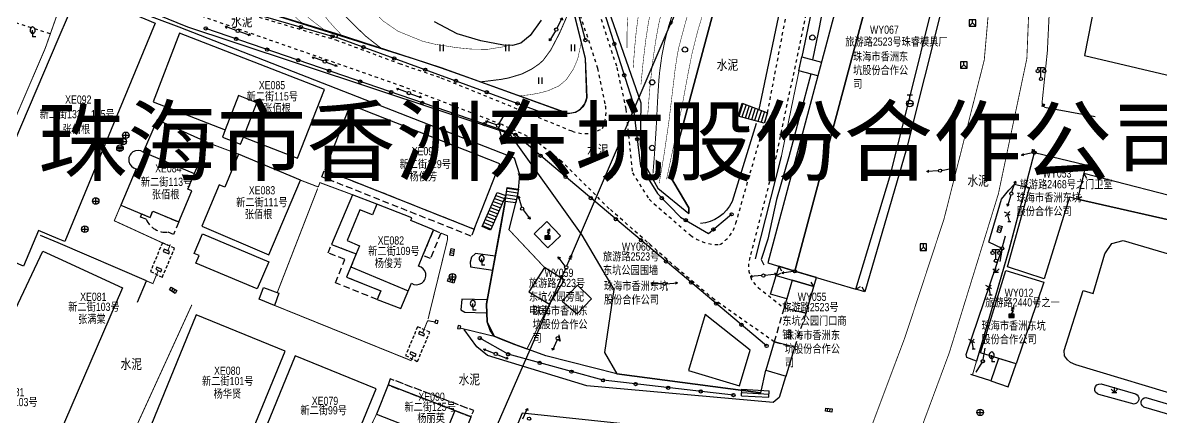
# Model space of a CAD drawing. Extents: x 396500 to 398250, y 1005980 to 1008200.
# Drawn here: x 396994.6 to 397168.1, y 1006477.9 to 1006538.1 of the extents above; entities that cross this region are included whole.
import ezdxf
from ezdxf.enums import TextEntityAlignment as Align

# ---------------------------------------------------------------- set-up
doc = ezdxf.new("R2010")
doc.units = 0
doc.header["$LTSCALE"] = 0.5
for name, pattern in [('X32', [1.5, 1, -0.5]), ('X39', [3, 2.5, -0.5]), ('X5', [3, 2, -1]), ('X6', [2, 1, -1])]:
    doc.linetypes.add(name, pattern=pattern)
doc.layers.get('0').update_dxf_attribs({"linetype": 'CONTINUOUS'})
doc.layers.add('ASSIST', color=7, linetype='CONTINUOUS', plot=False)
for name, color, linetype in [('DGX', 2, 'CONTINUOUS'), ('DLDW', 11, 'CONTINUOUS'), ('DLSS', 4, 'CONTINUOUS'), ('DMTZ', 3, 'CONTINUOUS'), ('GXYZ', 2, 'CONTINUOUS'), ('JMD', 6, 'CONTINUOUS'), ('ZBTZ', 3, 'CONTINUOUS'), ('权属人', 160, 'CONTINUOUS'), ('用地红线', 1, 'CONTINUOUS'), ('编号', 90, 'CONTINUOUS'), ('门牌号', 1, 'CONTINUOUS')]:
    doc.layers.add(name, color=color, linetype=linetype)
doc.layers.add('绘图层', color=6, linetype='CONTINUOUS', lineweight=5)
doc.styles.add('粗等线体', font='simhei.ttf')
doc.styles.add('细等线体', font='长等线体_0.TTF', dxfattribs={"width": 0.8})
doc.linetypes.add('10421', pattern='A,2,[150,AAA.SHX,S=1,R=0,X=0,Y=1],1e-11', length=2)
doc.linetypes.add('10422', pattern='A,2,[150,AAA.SHX,S=1,R=0,X=0,Y=1],2,[177,AAA.SHX,S=1,R=0,X=0,Y=0.8],1e-09', length=4)
doc.linetypes.add('1161', pattern='A,0,[149,AAA.SHX,S=0.15,R=0,X=0,Y=0],-1.6', length=1.6)
doc.linetypes.add('443', pattern='A,5,[169,AAA.SHX,S=0.83,R=0,X=0,Y=0],5', length=10)
doc.linetypes.add('444', pattern='A,4.5,[145,AAA.SHX,S=1,R=0,X=0,Y=1],4.5,-0.5,[146,AAA.SHX,S=1,R=0,X=0,Y=0],-0.5', length=10)

# ---------------------------------------------------------------- blocks, each defined once
blk = doc.blocks.new('gc143')
for p, q in [((0, 1), (0, 2)), ((0, 1), (0, 0)), ((1, 0), (0, 0))]:
    blk.add_line(p, q)
for centre, start, end in [((0.225, 2), 102.68038, 257.31962), ((-0.225, 2), 282.68038, 77.31962)]:
    blk.add_arc(centre, 1.025, start, end)
blk = doc.blocks.new('gc049')
for p, q in [((-1, 1), (-1, -1)), ((1, 1), (-1, 1)), ((-1, -1), (0, 0)), ((0, 0), (0, 1)), ((0, 0), (1, -1)), ((1, -1), (1, 1)), ((-1, -1), (1, -1))]:
    blk.add_line(p, q)
blk = doc.blocks.new('gc041')
for p, q in [((-1, 0.5), (1, 0.5)), ((-1, -0.5), (-1, 0.5)), ((-0.33, 0.5), (-0.33, -0.5)), ((0.33, 0.5), (0.33, -0.5)), ((1, 0.5), (1, -0.5)), ((1, -0.5), (-1, -0.5))]:
    blk.add_line(p, q)
blk = doc.blocks.new('gc133')
for p, q in [((-1, 0), (1, 0)), ((-0.8, 2.6), (0.8, 2.6)), ((0, 1), (0, 2.6))]:
    blk.add_line(p, q)
blk.add_circle((0, 0), 1)
blk = doc.blocks.new('gc043')
for p, q in [((-1, 0), (1, 0)), ((0, -1), (0, 1))]:
    blk.add_line(p, q)
blk.add_circle((0, 0), 1)
blk = doc.blocks.new('gc097')
for p, q in [((-1, 2.9), (-1, 3.5)), ((-1, 3.5), (1, 3.5)), ((0, 0.5), (0, 3.5)), ((1, 3.5), (1, 2.9))]:
    blk.add_line(p, q)
for centre in [(-1, 2.4), (0, 0), (1, 2.4)]:
    blk.add_circle(centre, 0.5)
blk = doc.blocks.new('gc013b')
at = {"linetype": 'Continuous'}
blk.add_line((0.5, 0), (4, 0), dxfattribs=at)
at = {"linetype": 'Continuous', "flags": 128}
blk.add_lwpolyline([(3.39, 0.35), (4, 0), (3.39, -0.35)], dxfattribs=at)
blk = doc.blocks.new('gc170')
at = {"linetype": 'Continuous'}
blk.add_circle((0, 0), 0.5, dxfattribs=at)
blk = doc.blocks.new('gc013a')
at = {"linetype": 'Continuous'}
blk.add_line((0.5, 0), (4, 0), dxfattribs=at)
at = {"linetype": 'Continuous', "flags": 128}
for points in [[(2.77, 0.35), (3.38, 0), (2.77, -0.35)], [(3.39, 0.35), (4, 0), (3.39, -0.35)]]:
    blk.add_lwpolyline(points, dxfattribs=at)
blk = doc.blocks.new('gc232')
for p, q in [((0.5, 1), (0.5, -1)), ((0.5, -1), (0.19, -0.46)), ((0.5, -1), (0.81, -0.46))]:
    blk.add_line(p, q)
blk.add_circle((0, 0), 0.5)
blk = doc.blocks.new('gc013c')
at = {"linetype": 'Continuous'}
blk.add_line((0.5, 0), (4, 0), dxfattribs=at)
at = {"linetype": 'Continuous', "const_width": 0.15, "flags": 128}
blk.add_lwpolyline([(3.775, 0, 1), (3.925, 0, 1)], format="xyb", close=True, dxfattribs=at)
blk = doc.blocks.new('gc122')
blk.add_circle((0, 0), 0.8)
blk = doc.blocks.new('gc053')
for p, q in [((-1, 0), (1, 0)), ((-0.9, 0.43), (0.9, 0.43)), ((-0.88, -0.47), (0.88, -0.47))]:
    blk.add_line(p, q)
blk.add_circle((0, 0), 1)
blk = doc.blocks.new('gc124')
for p, q in [((-1, 1), (0, 0)), ((-0.8, 0), (0.8, 0)), ((0, 0), (0, 1.6)), ((0, 0), (1, 1))]:
    blk.add_line(p, q)
blk = doc.blocks.new('gc069')
for p, q in [((-0.59, 2.38), (-1.43, 2.87)), ((-0.6, 2.27), (-1.24, 1.51)), ((-0.5, 0), (0.5, 0)), ((-0.45, 2.4), (0.16, 3)), ((0, 0), (-0.43, 2.16)), ((0.27, 1.89), (-0.35, 2.24))]:
    blk.add_line(p, q)
blk = doc.blocks.new('gc326')
blk.add_circle((0, 0), 0.8)
blk = doc.blocks.new('gc002')
at = {"const_width": 1}
blk.add_lwpolyline([(-0.5, 0), (0.5, 0)], dxfattribs=at)
blk = doc.blocks.new('gc121')
for p, q in [((-0.5, -1), (-0.5, 1)), ((0.5, -1), (0.5, 1))]:
    blk.add_line(p, q)
blk = doc.blocks.new('*U88')
at = {"linetype": 'Continuous'}
for points in [[(0.8, 1), (-0.8, 1), (0.8, 0)], [(-0.8, 0), (0.8, 0), (-0.8, 1)], [(0.8, 0), (-0.8, 0), (0, 0)]]:
    blk.add_solid(points, dxfattribs=at)
blk = doc.blocks.new('gc129')
at = {"linetype": 'Continuous', "flags": 128}
for points in [[(-0.8, 0), (0, 0), (0.8, 0), (0.8, 1), (-0.8, 1), (-0.8, 0)], [(-0.05, 2), (0.64, 3.2)], [(-0.05, 2.8), (0.64, 3.2)], [(0.58, 2), (-0.05, 2)], [(0, 1), (0.58, 2)], [(0.64, 2.4), (0.64, 3.2)]]:
    blk.add_lwpolyline(points, dxfattribs=at)
at = {"linetype": 'Continuous'}
blk.add_blockref('*U88', (0, 0), dxfattribs=at)

msp = doc.modelspace()

# ---------------------------------------------------------------- linework, layer by layer
at = {"layer": 'ASSIST', "color": 0, "linetype": '1161', "flags": 128}
msp.add_lwpolyline([(397103.81, 1006544.31), (397096.37, 1006551.32), (397094.1, 1006554.61), (397093.95, 1006554.84), (397090.05, 1006558.49), (397080.49, 1006549.63), (397088.76, 1006525.86), (397088.69, 1006519.45), (397089.21, 1006516.72), (397091.37, 1006512.83), (397096.07, 1006508.98), (397096.1, 1006509.84), (397093.15, 1006514.84), (397100.51, 1006542.29), (397103.03, 1006541.66)], close=True, dxfattribs=at)
at = {"layer": 'ASSIST', "linetype": 'Continuous', "flags": 128}
for points in [[(397081.69, 1006544.36), (397087.51, 1006526.12), (397088.74, 1006516.21), (397091.3, 1006512.01), (397094.8, 1006508.44), (397099.09, 1006505.93), (397102.61, 1006508.86)], [(397027.39, 1006540.21), (397042.79, 1006535.71), (397074.6, 1006524.08)], [(397080.33, 1006535.43), (397079.05, 1006540.26)], [(397107.92, 1006488.8), (397069.72, 1006520.97), (397022.48, 1006537.2)], [(397102.88, 1006481.29), (397083.01, 1006483.55), (397068.54, 1006487.52), (397064.23, 1006489.98)], [(397104.11, 1006481.2), (397108.28, 1006480.97)]]:
    msp.add_lwpolyline(points, dxfattribs=at)
for points in [[(397104.23, 1006525.81), (397108.08, 1006524.36), (397107.57, 1006522.78), (397103.58, 1006523.81)], [(397070.14, 1006512.69), (397069.73, 1006510.6), (397068.12, 1006510.84), (397068.42, 1006512.95)], [(397064.59, 1006506.98), (397066.86, 1006512.2), (397068.18, 1006511.74), (397065.87, 1006506.42)]]:
    msp.add_lwpolyline(points, close=True, dxfattribs=at)
at = {"layer": 'DGX', "linetype": 'Continuous', "const_width": 0.075, "flags": 128}
for points, elevation in [([(397086.67, 1006534.2), (397086.66, 1006536.38), (397086.73, 1006538.27), (397087.06, 1006541.39), (397087.3, 1006542.7), (397087.88, 1006545.05), (397088.86, 1006548.52), (397089.18, 1006549.8), (397089.73, 1006552.71), (397089.94, 1006554.38), (397090.26, 1006558.29)], 29.5), ([(397068.33, 1006534.48), (397065.38, 1006534.01), (397062.82, 1006534.06), (397060.74, 1006534.27), (397057.45, 1006534.78), (397055.53, 1006535.25), (397051.77, 1006536.78), (397049.55, 1006538.31), (397047.66, 1006540.24), (397047.16, 1006540.93), (397046.74, 1006541.64), (397046.42, 1006542.35), (397046.2, 1006543.06), (397046.01, 1006544.48), (397046.01, 1006545.18), (397046.25, 1006547.26), (397046.56, 1006549.33), (397046.96, 1006550.91), (397047.31, 1006551.84), (397047.8, 1006552.9), (397049.83, 1006556.65)], 33), ([(397091.9, 1006556.76), (397091.6, 1006553.43), (397091.18, 1006550.6), (397090.91, 1006549.33), (397090.3, 1006546.96), (397089.64, 1006544.69), (397088.97, 1006542.17), (397088.65, 1006540.65), (397088.35, 1006538.86), (397088.07, 1006536.73), (397087.82, 1006534.2), (397087.61, 1006531.18)], 29), ([(397088.79, 1006528.66), (397089.15, 1006532.35), (397089.52, 1006535.4), (397089.9, 1006537.92), (397090.28, 1006539.98), (397090.67, 1006541.69), (397091.05, 1006543.12), (397092.44, 1006547.83), (397092.72, 1006548.99), (397092.95, 1006550.17), (397093.27, 1006552.64), (397093.39, 1006555.36)], 28.5), ([(397041.94, 1006552.94), (397040.39, 1006550.99), (397039.28, 1006549.42), (397038.87, 1006548.74), (397038.54, 1006548.12), (397038.07, 1006547), (397037.79, 1006545.45), (397037.88, 1006544.39), (397038.2, 1006543.22), (397038.45, 1006542.57), (397038.77, 1006541.88), (397039.71, 1006540.29), (397041.15, 1006538.4), (397042.1, 1006537.33), (397043.22, 1006536.15)], 32), ([(397095.08, 1006553.19), (397094.84, 1006550.17), (397094.42, 1006548.07), (397093.79, 1006545.81), (397092.49, 1006541.8), (397092, 1006540.03), (397091.5, 1006537.88), (397091.02, 1006535.24), (397090.56, 1006532.01), (397090.14, 1006528.09), (397089.77, 1006523.37)], 28), ([(397034.55, 1006552.01), (397033.76, 1006549.91), (397033.38, 1006548.59), (397033.25, 1006548.01), (397033.1, 1006546.93), (397033.05, 1006545.93), (397033.06, 1006545.45), (397033.15, 1006544.5), (397033.24, 1006544.02), (397033.48, 1006543.03), (397033.86, 1006541.97), (397034.15, 1006541.4), (397034.51, 1006540.8), (397034.99, 1006540.16), (397035.59, 1006539.48), (397036.34, 1006538.74), (397037.26, 1006537.95)], 31), ([(397040.59, 1006536.94), (397038.45, 1006538.58), (397037.64, 1006539.27), (397036, 1006540.94), (397035.17, 1006542.12), (397034.73, 1006543), (397034.42, 1006544.8), (397034.55, 1006546.58), (397034.87, 1006547.69), (397035.43, 1006548.97), (397036.55, 1006551.06), (397037.39, 1006552.49)], 31.5), ([(397091.57, 1006513.6), (397092.28, 1006517.78), (397093.03, 1006522.86), (397094.03, 1006531.24), (397094.34, 1006533.22), (397094.58, 1006534.41), (397095.48, 1006537.78), (397097.34, 1006544.39), (397098.62, 1006549.19)], 27), ([(397100.75, 1006547.19), (397098.23, 1006539.46), (397097.44, 1006536.82), (397096.58, 1006533.43), (397095.96, 1006530.29), (397095.02, 1006525.19), (397092.69, 1006514.21)], 26.5), ([(397070.24, 1006526.92), (397071.95, 1006527.1), (397073.28, 1006527.35), (397074.65, 1006527.71), (397076.29, 1006528.44), (397077.41, 1006529.38), (397078.49, 1006531), (397079.15, 1006532.53), (397079.7, 1006535.07)], 32)]:
    msp.add_lwpolyline(points, dxfattribs=dict(at, elevation=elevation))
at = {"layer": 'DGX', "color": 3, "linetype": 'Continuous', "lineweight": -2, "const_width": 0.15, "flags": 128}
for points, elevation in [([(397045.53, 1006554.19), (397043.77, 1006551.3), (397042.53, 1006548.98), (397041.54, 1006546.08), (397041.38, 1006544.62), (397041.53, 1006543.11), (397041.76, 1006542.28), (397042.36, 1006540.89), (397042.87, 1006540.08), (397044.03, 1006538.78), (397045.2, 1006537.6), (397046.91, 1006535.98), (397049.21, 1006534.17)], 32.5), ([(397090.62, 1006515.1), (397090.82, 1006517.61), (397091.1, 1006521.84), (397091.35, 1006526.72), (397091.52, 1006529.36), (397091.64, 1006530.59), (397091.96, 1006532.95), (397092.41, 1006535.25), (397093.01, 1006537.55), (397093.78, 1006539.95), (397094.67, 1006542.55), (397095.62, 1006545.49), (397096.08, 1006547.12), (397096.99, 1006550.73)], 27.5), ([(397064.33, 1006529.05), (397067.45, 1006529.43), (397068.64, 1006529.66), (397070.59, 1006530.24), (397072.12, 1006530.99), (397073.36, 1006531.85), (397073.92, 1006532.38), (397075.05, 1006533.92), (397076.39, 1006536.49), (397077.19, 1006538.31), (397078.27, 1006540.87)], 32.5)]:
    msp.add_lwpolyline(points, dxfattribs=dict(at, elevation=elevation))
at = {"layer": 'DLDW', "color": 11, "linetype": 'Continuous'}
for p, q in [((397104.11, 1006481.2), (397104.16, 1006482.2)), ((397104.14, 1006481.7), (397108.31, 1006481.46)), ((397104.16, 1006482.2), (397108.34, 1006481.96)), ((397108.28, 1006480.97), (397108.34, 1006481.96))]:
    msp.add_line(p, q, dxfattribs=at)
at = {"layer": 'DLSS', "linetype": 'Continuous', "lineweight": 0, "const_width": 0.125, "flags": 128}
for points in [[(397143.28, 1006600), (397143.28, 1006599.96), (397143.89, 1006582.86), (397144, 1006574.78), (397143.83, 1006565.79), (397142.87, 1006552.7), (397141.1, 1006532.4), (397134.96, 1006508.12), (397129.03, 1006490.14), (397123.5, 1006475.4), (397115.76, 1006455.76), (397107.79, 1006435.61), (397093.72, 1006400)], [(397130.7, 1006474.08), (397135.77, 1006487.75), (397143.25, 1006511.98), (397147.59, 1006532.62), (397150.28, 1006599.96), (397150.28, 1006600)]]:
    msp.add_lwpolyline(points, dxfattribs=at)
at = {"layer": 'DLSS', "linetype": 'X6'}
for points in [[(397117.54, 1006600), (397117.54, 1006599.96), (397117.76, 1006596.74), (397117.93, 1006589.55), (397117.81, 1006580.61), (397117.08, 1006572.21), (397114.53, 1006542.27), (397109.37, 1006517.71), (397105.4, 1006502.31, 0.305113), (397106.63, 1006497.7), (397110.6, 1006494.59)], [(397042.62, 1006536.33), (397042.3, 1006535.46), (397051.96, 1006531.86), (397058.32, 1006529.68), (397078.3, 1006521.55, 0.246641), (397082.91, 1006521.97, 0.159809), (397083.35, 1006525.72), (397082.23, 1006531.09), (397075.88, 1006550.49), (397074.97, 1006550.32)], [(397079.33, 1006549.09), (397085.12, 1006531.25), (397086.49, 1006524.88), (397087.5, 1006515.19), (397090.02, 1006511.15), (397096.35, 1006505.66, 0.165327), (397100.8, 1006504.24, 0.187556), (397103.25, 1006507.49), (397108.08, 1006524.36), (397111.35, 1006541.51), (397110.55, 1006541.8)]]:
    msp.add_lwpolyline(points, format="xyb", dxfattribs=at)
at = {"layer": 'DLSS', "linetype": 'X6', "flags": 128}
msp.add_lwpolyline([(397000, 1006552.46), (397002.91, 1006548.96), (397027.35, 1006539.9), (397042.3, 1006535.46)], dxfattribs=at)
at = {"layer": 'DLSS', "linetype": 'X6'}
msp.add_lwpolyline([(397109.08, 1006489.41), (397099.95, 1006495.85), (397094.26, 1006500.65), (397083.97, 1006509.71), (397076.7, 1006516.91), (397072.41, 1006520.33), (397067.57, 1006522.55), (397052.51, 1006528.35), (397022.26, 1006538.91), (397000, 1006548.22)], dxfattribs=at)
at = {"layer": 'DLSS', "linetype": 'X6', "flags": 128}
msp.add_lwpolyline([(396985.41, 1006504.77), (396978.99, 1006507.49), (396978.84, 1006507.56), (396980.31, 1006511.06), (396980.56, 1006511.27, 0.127745), (396983.42, 1006511.57, 0.495911), (396983.83, 1006513.97), (396985.49, 1006516.69, 0.148788), (396986.95, 1006522.75, -0.098463), (396990.26, 1006529.26, 0.163679), (396992.19, 1006535.75), (396992.9, 1006538.3), (396998.81, 1006536.39)], format="xyb", dxfattribs=at)
at = {"layer": 'DMTZ', "linetype": '10422'}
msp.add_lwpolyline([(397075.88, 1006550.49), (397080.31, 1006532.64), (397080.46, 1006529.17), (397080.54, 1006526.6, -0.37227), (397077.7, 1006524.24), (397058.36, 1006531.19), (397042.25, 1006536.45), (397028.45, 1006540.64), (397020.55, 1006543.29), (397003.65, 1006549.36), (397000, 1006553.58)], format="xyb", dxfattribs=at)
at = {"layer": 'DMTZ', "linetype": '10421'}
for points in [[(397118.14, 1006553.13), (397118.01, 1006552.5), (397117.27, 1006546.75), (397116.83, 1006541.83), (397115.78, 1006536.58), (397114.94, 1006532.41)], [(397114.68, 1006530.25), (397111.31, 1006517.62), (397109.46, 1006511.1), (397108.1, 1006505.08), (397107.13, 1006501.99), (397107.51, 1006501.15)]]:
    msp.add_lwpolyline(points, dxfattribs=at)
at = {"layer": 'DMTZ', "linetype": '10422'}
for points in [[(397080.49, 1006549.63), (397088.76, 1006525.86), (397088.69, 1006519.45), (397089.21, 1006516.72), (397091.37, 1006512.83), (397096.07, 1006508.98)], [(397068.69, 1006506.5), (397070.09, 1006512.03), (397070.31, 1006514.89), (397069.53, 1006517.42), (397018.42, 1006537.38), (397001.4, 1006543.78), (397000, 1006544.35)], [(397103.03, 1006541.66), (397100.51, 1006542.29), (397093.15, 1006514.84), (397096.1, 1006509.84), (397096.07, 1006508.98)], [(397110.5, 1006541.62), (397109.88, 1006539.85), (397106.75, 1006524.86)], [(397073.6, 1006538.47), (397071.92, 1006536.12), (397070.48, 1006534.98), (397069.23, 1006534.61), (397067.85, 1006534.64), (397064.41, 1006535.32), (397060.79, 1006536.4), (397057.34, 1006538.22)], [(397157.98, 1006523.72), (397150.3, 1006525.16)], [(397193.56, 1006500.65), (397192.57, 1006500.96), (397186.49, 1006502.53), (397173.23, 1006507.09), (397155.29, 1006511.17)], [(397107.07, 1006481.62), (397085.12, 1006484.52), (397074.3, 1006487.26), (397069.55, 1006489.02), (397066.42, 1006490.26), (397065.82, 1006491.14), (397065.35, 1006492.47), (397065.26, 1006495.16), (397068.12, 1006510.84)], [(397000, 1006504.49), (396997.31, 1006505.64)], [(397012.08, 1006495.46), (397013.43, 1006498.71), (397000, 1006504.49)], [(397142.12, 1006483.45), (397139.07, 1006484.43)]]:
    msp.add_lwpolyline(points, dxfattribs=at)
at = {"layer": 'DMTZ', "linetype": '10422', "flags": 128}
msp.add_lwpolyline([(397106.36, 1006522.72), (397102.67, 1006510.79, -0.270132), (397097.84, 1006507.45)], format="xyb", dxfattribs=at)
at = {"layer": 'GXYZ', "linetype": 'Continuous'}
for p, q in [((397078.19, 1006502.62), (397093.25, 1006537.73)), ((397037.21, 1006408.96), (397076.6, 1006498.95))]:
    msp.add_line(p, q, dxfattribs=at)
for points in [[(397074.61, 1006503.73), (397076.53, 1006505.58), (397074.45, 1006507.74), (397072.53, 1006505.89)], [(397150.15, 1006498.5), (397145.97, 1006486.04), (397140.51, 1006487.73), (397144.4, 1006500.28)]]:
    msp.add_lwpolyline(points, close=True, dxfattribs=at)
at = {"layer": 'JMD', "linetype": 'Continuous'}
for p, q in [((397104.33, 1006525.77), (397103.69, 1006523.78)), ((397104.8, 1006525.59), (397104.17, 1006523.66)), ((397105.27, 1006525.42), (397104.66, 1006523.53)), ((397105.74, 1006525.24), (397105.14, 1006523.41)), ((397106.2, 1006525.07), (397105.63, 1006523.28)), ((397106.67, 1006524.89), (397106.11, 1006523.16)), ((397107.14, 1006524.71), (397106.6, 1006523.03)), ((397107.61, 1006524.54), (397107.09, 1006522.91)), ((397108.08, 1006524.36), (397107.57, 1006522.78)), ((397156.25, 1006515.08), (397156.66, 1006514.39)), ((397066.46, 1006511.29), (397067.78, 1006510.81)), ((397066.66, 1006511.75), (397067.98, 1006511.28)), ((397066.86, 1006512.2), (397068.18, 1006511.74)), ((397069.83, 1006511.09), (397068.19, 1006511.33)), ((397069.92, 1006511.58), (397068.26, 1006511.82)), ((397070.02, 1006512.07), (397068.33, 1006512.32)), ((397070.12, 1006512.56), (397068.4, 1006512.81)), ((397155.29, 1006511.17), (397155.97, 1006511.59)), ((397065.66, 1006509.45), (397066.97, 1006508.94)), ((397065.86, 1006509.91), (397067.17, 1006509.41)), ((397066.06, 1006510.37), (397067.37, 1006509.87)), ((397066.26, 1006510.83), (397067.57, 1006510.34)), ((397069.73, 1006510.6), (397068.12, 1006510.84)), ((397065.06, 1006508.08), (397066.36, 1006507.54)), ((397065.26, 1006508.54), (397066.56, 1006508.01)), ((397065.46, 1006508.99), (397066.76, 1006508.47)), ((397064.67, 1006507.16), (397065.95, 1006506.61)), ((397064.87, 1006507.62), (397066.16, 1006507.07)), ((397109.82, 1006500.93), (397110.2, 1006500.22)), ((397109.39, 1006499.52), (397110.09, 1006499.9)), ((397115.12, 1006497.84), (397114.73, 1006498.54)), ((397121.53, 1006497.45), (397122.23, 1006497.83)), ((397122.9, 1006497.04), (397122.51, 1006497.74))]:
    msp.add_line(p, q, dxfattribs=at)
at = {"layer": 'JMD', "color": 6, "linetype": '443', "const_width": 0.15, "flags": 128}
for points in [[(397153.93, 1006600), (397153.93, 1006599.98), (397153.45, 1006589.99), (397152.97, 1006580), (397152.52, 1006570.62), (397152.27, 1006565.62), (397152.03, 1006560.63), (397151.54, 1006550.64), (397150.71, 1006533.67), (397149.89, 1006525.72)], [(397000, 1006539.79), (396998.17, 1006534.59), (396997.98, 1006534.07), (396985.41, 1006504.77), (396986.61, 1006504.28), (396986.68, 1006504.43)], [(397112.87, 1006530.73), (397110.18, 1006517.68)], [(397027.49, 1006518.03), (397022.74, 1006519.8)], [(397039.62, 1006513.03), (397036.91, 1006514.07)], [(397044.83, 1006511.85), (397039.88, 1006513.69), (397039.62, 1006513.03)], [(397147.38, 1006513.07), (397144.82, 1006503.4), (397139.3, 1006484.36)], [(397039.53, 1006512.8), (397033.38, 1006496.95)], [(397009.55, 1006510.27), (397008.54, 1006507.88), (397016.75, 1006504.11)], [(397056.35, 1006492.89), (397059.33, 1006505.05), (397059.31, 1006505.59), (397058.29, 1006506.01)], [(397074.1, 1006500.75), (397068.69, 1006506.5)], [(397016.7, 1006503.3), (397017.08, 1006504.27)], [(397013.43, 1006498.71), (397014.43, 1006498.3), (397015.25, 1006500.3)], [(397020.36, 1006495.06), (397009.28, 1006470.79)], [(397032.94, 1006494.98), (397053.75, 1006486.56), (397054.12, 1006487.32)], [(397071.42, 1006488.33), (397074.85, 1006495.17)], [(397055.52, 1006490.78), (397056.29, 1006492.65)], [(397056.29, 1006492.65), (397057.43, 1006492.44)], [(397061.27, 1006491.51), (397066.42, 1006490.26)], [(397048.49, 1006478.37), (397040.56, 1006462.08)]]:
    msp.add_lwpolyline(points, dxfattribs=at)
at = {"layer": 'JMD', "linetype": 'Continuous', "flags": 128}
for points in [[(397154.18, 1006600), (397152.77, 1006570.85), (397159.38, 1006569.09), (397163.28, 1006568.33), (397156.39, 1006533.09), (397172.32, 1006529.33), (397185.98, 1006600)], [(397000, 1006535.57), (397003.16, 1006542.96), (397014.78, 1006538), (397001.01, 1006504.71), (397000, 1006505.13)], [(397000, 1006505.13), (396996.97, 1006506.38), (396994.73, 1006500.98), (396986.68, 1006504.43), (397000, 1006535.57)], [(397028.24, 1006520.64), (397030.27, 1006525.87), (397027.48, 1006526.96), (397025.45, 1006521.72)], [(397104.23, 1006525.81), (397108.08, 1006524.36)], [(397107.57, 1006522.78), (397103.58, 1006523.81)], [(397020.74, 1006515.05), (397012.95, 1006518.33)], [(397068.12, 1006510.84), (397068.42, 1006512.95)], [(397064.59, 1006506.98), (397066.86, 1006512.2)], [(397068.18, 1006511.74), (397065.87, 1006506.42)], [(397070.14, 1006512.69), (397069.73, 1006510.6)], [(397048.55, 1006510.4), (397047.87, 1006508.76), (397045.98, 1006509.55), (397044.04, 1006504.85), (397045.91, 1006504.06), (397045.39, 1006502.82)], [(397000, 1006474.94), (396998.33, 1006471.07), (396985.11, 1006476.7), (396997.68, 1006503.25), (397000, 1006502.18)], [(397000, 1006502.18), (397009.8, 1006497.64), (397000, 1006474.94)], [(397044.58, 1006500.83), (397053.34, 1006497.2)], [(397060.42, 1006478.95), (397058.61, 1006474.4)]]:
    msp.add_lwpolyline(points, dxfattribs=at)
at = {"layer": 'JMD', "linetype": '444', "flags": 128}
for points in [[(397118.69, 1006583.74), (397118.41, 1006579.76), (397118.05, 1006574.78), (397117.51, 1006567.05), (397116.55, 1006553.55), (397115.89, 1006546.34), (397115.18, 1006541.93), (397113.31, 1006532.86)], [(397000, 1006545.51), (397010.45, 1006541.23), (397015.08, 1006539.33), (397019.72, 1006537.47), (397026.59, 1006535.18), (397068.69, 1006521.17), (397079.77, 1006505.69), (397084.67, 1006497.42), (397083.21, 1006487.81), (397085.12, 1006484.52), (397107.07, 1006481.62), (397107.82, 1006485.09)], [(397106.25, 1006502.05), (397110.18, 1006517.68)], [(397068.12, 1006510.84), (397067.22, 1006505.92), (397066.32, 1006501), (397065.26, 1006495.16), (397065.35, 1006492.47), (397066.42, 1006490.26), (397067.51, 1006489.83), (397069.55, 1006489.02), (397071.42, 1006488.33)]]:
    msp.add_lwpolyline(points, dxfattribs=at)
at = {"layer": 'JMD', "linetype": 'Continuous', "flags": 128}
for points in [[(397121.89, 1006555.63), (397118.03, 1006541.17), (397118.68, 1006541), (397108.14, 1006501.44), (397112.24, 1006500.19), (397126.69, 1006554.39)], [(397126.69, 1006554.39), (397112.24, 1006500.19), (397121.53, 1006497.45), (397126.84, 1006515.1), (397136.08, 1006552.05)], [(397018.5, 1006536.47), (397014.47, 1006525.99), (397025.45, 1006521.72), (397025.03, 1006520.61), (397027.77, 1006519.55), (397028.24, 1006520.64), (397036.48, 1006517.43), (397040.55, 1006527.9)], [(397113.31, 1006532.86), (397116.3, 1006532.06), (397115.74, 1006529.96), (397112.87, 1006530.73)], [(397044.5, 1006525.54), (397040.6, 1006515.65), (397063.36, 1006506.61), (397067.27, 1006516.58)], [(397027.49, 1006518.03), (397025.38, 1006513), (397024.51, 1006513.36), (397021.88, 1006507.03), (397032.1, 1006502.67), (397036.91, 1006514.07)], [(397173.99, 1006510.52), (397156.25, 1006515.08), (397155.29, 1006511.17), (397173.22, 1006507.09)], [(397016.15, 1006503.53), (397016.01, 1006503.19), (397016.83, 1006502.86), (397016.95, 1006503.2)], [(397015.01, 1006500.82), (397014.85, 1006500.49), (397015.64, 1006500.11), (397015.79, 1006500.45)], [(397074.1, 1006500.75), (397071.73, 1006497.03), (397074.85, 1006495.17), (397077.16, 1006498.8)], [(397115.52, 1006499.22), (397112.24, 1006500.19), (397109.82, 1006500.93), (397109.39, 1006499.52), (397115.12, 1006497.84)], [(397109.39, 1006499.52), (397111.84, 1006498.8), (397111, 1006495.96), (397108.55, 1006496.68)], [(397032.94, 1006494.98), (397030.62, 1006495.92), (397031.27, 1006497.71), (397033.62, 1006496.86)], [(397079.1, 1006498.05), (397076.8, 1006495.64), (397079.06, 1006493.67), (397081.27, 1006495.98)], [(397111.84, 1006498.8), (397110.6, 1006494.59), (397113.95, 1006493.79), (397115.12, 1006497.84)], [(397021.04, 1006493.51), (397013.19, 1006474.35), (397026.7, 1006468.81), (397034.59, 1006487.99)], [(397057.89, 1006492.64), (397057.5, 1006492.74), (397057.39, 1006492.3), (397057.78, 1006492.21)], [(397098.58, 1006493.56), (397096.05, 1006485.04), (397103.81, 1006482.73), (397105.43, 1006488.17)], [(397055.04, 1006490.98), (397054.9, 1006490.64), (397055.71, 1006490.31), (397055.83, 1006490.65)], [(397061.34, 1006491.81), (397060.96, 1006491.91), (397060.85, 1006491.47), (397061.24, 1006491.38)], [(397109.08, 1006489.41), (397107.82, 1006485.09), (397110.92, 1006484.18), (397112.22, 1006488.58)], [(397036.11, 1006487.3), (397028.03, 1006467.5), (397040.34, 1006462.48), (397048.42, 1006482.27)], [(397053.75, 1006487.91), (397053.59, 1006487.58), (397054.38, 1006487.2), (397054.52, 1006487.53)], [(397145.97, 1006486.04), (397143.26, 1006486.88), (397142.12, 1006483.45), (397144.74, 1006482.56)], [(397050.25, 1006482.86), (397048.49, 1006478.37), (397061.07, 1006473.44), (397062.91, 1006477.99)]]:
    msp.add_lwpolyline(points, close=True, dxfattribs=at)
at = {"layer": 'JMD', "linetype": 'Continuous'}
for points in [[(397136.08, 1006552.05), (397137.46, 1006551.7), (397129.25, 1006518.85), (397122.9, 1006497.04), (397121.53, 1006497.45), (397126.84, 1006515.1)], [(397148.75, 1006518.27), (397156.59, 1006516.4), (397155.29, 1006511.17), (397154.1, 1006511.46), (397150.25, 1006499.03), (397144.66, 1006500.87), (397147.98, 1006512.92), (397147.38, 1006513.07)], [(397153.26, 1006488.09), (397156.18, 1006497.22), (397157.7, 1006496.79), (397159.49, 1006502.83), (397160.54, 1006504.43), (397162.25, 1006504.89), (397211.62, 1006490.27), (397212.52, 1006489.39), (397212.86, 1006488.53), (397210.67, 1006480.8), (397212.49, 1006480.27), (397209.93, 1006471.8), (397208.93, 1006470.39), (397208.28, 1006470.06), (397207.64, 1006470.05), (397155.06, 1006485.89), (397154.22, 1006486.25), (397153.79, 1006486.65), (397153.33, 1006487.3)]]:
    msp.add_lwpolyline(points, close=True, dxfattribs=at)
at = {"layer": 'JMD', "linetype": 'Continuous', "flags": 128}
for points in [[(397022.74, 1006519.8), (397015.07, 1006523.28), (397012.95, 1006518.33, 1.250834), (397011.89, 1006515.81), (397009.55, 1006510.27), (397013.99, 1006508.39), (397014.4, 1006509.36), (397018.37, 1006507.69), (397020.37, 1006512.44), (397019.75, 1006512.71)], [(397048.55, 1006510.4), (397044.83, 1006511.85), (397041.66, 1006504.27), (397045.39, 1006502.82), (397043.94, 1006499.28), (397049.15, 1006497.2), (397048.61, 1006495.88), (397052.22, 1006494.49), (397053.82, 1006498.36, 1.207692), (397054.89, 1006500.95), (397055.57, 1006502.58), (397057.19, 1006506.48), (397053.74, 1006507.92), (397053.9, 1006508.31)]]:
    msp.add_lwpolyline(points, format="xyb", close=True, dxfattribs=at)
at = {"layer": 'JMD', "linetype": 'X5'}
for points in [[(397063.36, 1006506.61), (397062.94, 1006505.53), (397040.17, 1006514.57), (397040.6, 1006515.65)], [(397057.19, 1006506.48), (397058.29, 1006506.01), (397056.71, 1006502.1), (397055.57, 1006502.58)], [(397048.61, 1006495.88), (397042.26, 1006498.39), (397043.66, 1006501.99), (397041.12, 1006502.98), (397041.66, 1006504.27), (397045.39, 1006502.82), (397043.94, 1006499.28), (397049.15, 1006497.2)], [(397110.6, 1006494.59), (397109.08, 1006489.41), (397112.22, 1006488.58), (397113.95, 1006493.79)]]:
    msp.add_lwpolyline(points, close=True, dxfattribs=at)
msp.add_lwpolyline([(397018.37, 1006507.69), (397017.56, 1006505.78), (397016.73, 1006506.13, -0.317305), (397013.39, 1006508.1), (397012.56, 1006508.45), (397012.75, 1006508.91), (397013.99, 1006508.39), (397014.4, 1006509.36)], format="xyb", close=True, dxfattribs=at)
at = {"layer": 'JMD', "linetype": 'X32'}
for points in [[(397014.05, 1006500.15), (397015.86, 1006499.25), (397017.74, 1006503.72), (397015.87, 1006504.53)], [(397052.92, 1006487.33), (397054.74, 1006486.43), (397056.61, 1006490.9), (397054.75, 1006491.71)]]:
    msp.add_lwpolyline(points, close=True, dxfattribs=at)
at = {"layer": 'JMD', "linetype": 'Continuous', "elevation": 20.76, "flags": 128}
msp.add_lwpolyline([(397030.31, 1006497.48), (397020.95, 1006501.41), (397021.45, 1006502.59), (397020.71, 1006502.9), (397021.99, 1006505.9), (397032.07, 1006501.6)], close=True, dxfattribs=at)
at = {"layer": 'JMD', "linetype": 'X39', "flags": 128}
msp.add_lwpolyline([(397050.6, 1006483.76), (397050.25, 1006482.86), (397062.91, 1006477.99), (397063.3, 1006478.93)], close=True, dxfattribs=at)
at = {"layer": 'ZBTZ', "linetype": 'Continuous', "flags": 128}
for points in [[(397028.47, 1006540.65), (397054.21, 1006532.55), (397058.36, 1006531.19), (397063.21, 1006529.45), (397077.7, 1006524.24), (397078.8, 1006524.44), (397079.58, 1006524.91), (397080.22, 1006525.69), (397080.54, 1006526.6), (397080.36, 1006532.64), (397075.88, 1006550.49)], [(397073.6, 1006538.47), (397071.92, 1006536.12), (397070.48, 1006534.98), (397069.23, 1006534.61), (397067.85, 1006534.64), (397064.41, 1006535.32), (397060.79, 1006536.4), (397057.34, 1006538.22)]]:
    msp.add_lwpolyline(points, dxfattribs=at)
at = {"layer": 'ZBTZ', "linetype": '1161'}
msp.add_lwpolyline([(397139.92, 1006486.49), (397138.45, 1006487.03), (397138.33, 1006487.5), (397143.81, 1006503.65), (397141.81, 1006504.62), (397143.72, 1006511.15), (397144.85, 1006512.56), (397145.69, 1006513.47), (397147.38, 1006513.07), (397144.82, 1006503.4)], close=True, dxfattribs=at)
at = {"layer": 'ZBTZ', "linetype": '1161', "flags": 128}
for points in [[(397139.92, 1006486.49), (397138.45, 1006487.03), (397138.33, 1006487.5), (397143.81, 1006503.65), (397141.81, 1006504.62), (397143.72, 1006511.15), (397144.85, 1006512.56), (397145.7, 1006513.47), (397147.38, 1006513.07)], [(397110.81, 1006484.08), (397109.86, 1006480.93), (397108.91, 1006480.16), (397080.55, 1006482.7), (397065.41, 1006487.34), (397063.78, 1006488.64), (397061.85, 1006491.3)], [(397101.41, 1006475.28), (397070.69, 1006478.56), (397067.88, 1006471.87), (397068.41, 1006471.71)]]:
    msp.add_lwpolyline(points, dxfattribs=at)
for points in [[(397066.6, 1006502.5), (397063.56, 1006502.88), (397062.99, 1006502.35), (397062.75, 1006501.59), (397062.82, 1006500.84), (397066.2, 1006500.33)], [(397065.38, 1006495.83), (397061.5, 1006495.91), (397061.33, 1006494.28), (397061.93, 1006493.96), (397065.17, 1006493.83), (397065.3, 1006493.82), (397065.26, 1006495.16)], [(397158.91, 1006483), (397164.13, 1006481.5), (397164.39, 1006481.32), (397164.55, 1006481.13), (397164.64, 1006480.86), (397164.63, 1006480.56), (397164.5, 1006480.28), (397164.27, 1006480.06), (397163.93, 1006479.93), (397158.58, 1006481.4), (397158.34, 1006481.48), (397158.07, 1006481.74), (397157.96, 1006482.02), (397157.96, 1006482.3), (397158.04, 1006482.6), (397158.25, 1006482.84), (397158.53, 1006482.97)]]:
    msp.add_lwpolyline(points, close=True, dxfattribs=at)
msp.add_lwpolyline([(397165.71, 1006480.95), (397190.59, 1006473.61, -0.788781), (397190.43, 1006472.12), (397165.4, 1006479.48, -0.723721)], format="xyb", close=True, dxfattribs=at)
at = {"layer": '用地红线', "linetype": 'Continuous', "const_width": 0.3, "flags": 128}
msp.add_lwpolyline([(396896.97, 1006409.31, -0.090189), (397228.69, 1007024.03), (397387.8, 1007222.91), (397401.3, 1007212.11), (397426.33, 1007243.38), (397412.82, 1007254.19), (397549.49, 1007427.16), (397597.06, 1007408.49), (397590.11, 1007392.96), (397593.63, 1007391.18), (397580.3, 1007365.5), (397677.78, 1007288.14), (397658.98, 1007180.18), (397680.1, 1007163.58), (397691.21, 1007135.06, -0.057003), (397648.05, 1007084.95), (397357.5, 1006816.5, 0.141668), (397271.32, 1006673.86), (397185.66, 1006354.4)], format="xyb", dxfattribs=at)

# ---------------------------------------------------------------- block references
at = {"layer": 'DLDW', "linetype": 'Continuous', "xscale": 0.5, "yscale": 0.5, "zscale": 0.5}
for p in [(397149.74, 1006529.49, 21.35), (397142.87, 1006501.77, 20.88)]:
    msp.add_blockref('gc097', p, dxfattribs=at)
at = {"layer": 'GXYZ', "linetype": 'Continuous', "yscale": 0.5}
for name, p, xscale, rotation in [('gc013a', (397094.03, 1006539.57), 0.5, 246.794811165424), ('gc013b', (397027.36, 1006536.82), 0.5, 160.8920835162831), ('gc013b', (397075.89, 1006537.03), 0.5, 63.08912476394856), ('gc013b', (397027.36, 1006536.82), 0.5, 340.6611940691942), ('gc013b', (397075.89, 1006537.03), 0.4999999999999999, 238.8158017855504), ('gc013b', (397040.61, 1006532.16), 0.5, 160.6611940691942), ('gc013b', (397040.61, 1006532.16), 0.5, 339.3813428998131), ('gc013b', (397053.44, 1006527.34), 0.5, 159.3813428998132), ('gc013b', (397053.44, 1006527.34), 0.5, 340.0242790809459), ('gc013b', (397067.03, 1006522.4), 0.5, 58.8158017855504), ('gc013b', (397067.03, 1006522.4), 0.5, 160.0242790809459), ('gc013b', (397067.03, 1006522.4), 0.5, 286.1153201234521), ('gc013b', (397148.75, 1006518.27), 0.5, 190.7885042249686), ('gc013b', (397134.36, 1006515.52), 0.4999999999999999, 183.2468806980043), ('gc013b', (397134.36, 1006515.52), 0.4999999999999999, 10.78850422496865), ('gc013b', (397145.22, 1006512.03), 0.5, 71.44938263158956), ('gc013b', (397070.69, 1006509.72), 0.5, 106.115320123452), ('gc013b', (397145.22, 1006512.03), 0.5, 253.691389290684), ('gc013b', (397070.69, 1006509.72), 0.5, 306.8990192140715), ('gc013c', (397143.81, 1006503.65), 0.5, 74.2665406821664), ('gc013b', (397077.4, 1006500.78), 0.4999999999999999, 126.8990192140715), ('gc013a', (397077.4, 1006500.78), 0.5, 66.794811165424), ('gc013c', (397143.81, 1006503.65), 0.5, 260.335075545585), ('gc013a', (397077.4, 1006500.78), 0.5, 246.3569019625333), ('gc013b', (397107.46, 1006499.53), 0.4999999999999999, 184.8105091953605), ('gc013b', (397107.46, 1006499.53), 0.5, 7.570952105982488), ('gc013b', (397112.24, 1006500.17), 0.5, 187.5709521059825), ('gc013b', (397092.36, 1006498.26), 0.5, 180.6992972426467), ('gc013b', (397092.36, 1006498.26), 0.4999999999999999, 4.810509195360535), ('gc013b', (397076.11, 1006489.96), 0.5, 246.6423505313957), ('gc013b', (397066.67, 1006487.57, 20.36), 0.5, 158.3778507487137), ('gc013b', (397066.67, 1006487.57, 20.36), 0.5, 338.4174743698843), ('gc013c', (397140.88, 1006486.47), 0.5, 80.33507554558504), ('gc013c', (397140.88, 1006486.47), 0.5, 237.7154246166411), ('gc013b', (397070.71, 1006477.44), 0.4999999999999999, 66.64235053139565)]:
    msp.add_blockref(name, p, dxfattribs=dict(at, xscale=xscale, rotation=rotation))
at = {"layer": 'GXYZ', "linetype": 'Continuous', "xscale": 0.5, "yscale": 0.5}
for name, p in [('gc170', (397075.89, 1006537.03)), ('gc170', (397027.36, 1006536.82)), ('gc170', (397040.61, 1006532.16)), ('gc170', (397053.44, 1006527.34)), ('gc170', (397067.03, 1006522.4)), ('gc043', (397009.89, 1006519.95, 20.74)), ('gc043', (397010.31, 1006520.91, 20.76)), ('gc053', (397009.41, 1006518.93, 20.74)), ('gc170', (397148.75, 1006518.27)), ('gc170', (397134.36, 1006515.52)), ('gc043', (397005.71, 1006510.89, 20.7)), ('gc170', (397145.22, 1006512.03)), ('gc170', (397070.69, 1006509.72)), ('gc043', (397004.05, 1006506.6, 20.69)), ('gc129', (397074.56, 1006505.06)), ('gc170', (397143.81, 1006503.65)), ('gc170', (397077.4, 1006500.78)), ('gc170', (397077.4, 1006500.78)), ('gc170', (397107.46, 1006499.53)), ('gc170', (397112.24, 1006500.17)), ('gc170', (397092.36, 1006498.26)), ('gc129', (397145.26, 1006493.14)), ('gc170', (397076.11, 1006489.96)), ('gc170', (397066.67, 1006487.57, 20.36)), ('gc170', (397140.88, 1006486.47))]:
    msp.add_blockref(name, p, dxfattribs=at)
at = {"layer": 'GXYZ', "xscale": 0.5, "yscale": 0.5, "zscale": 0.5}
for p in [(397139.29, 1006538.04, 21.04), (397138, 1006531.63, 21.02), (397131.82, 1006503.84, 20.89)]:
    msp.add_blockref('gc049', p, dxfattribs=at)
at = {"layer": 'GXYZ', "linetype": 'Continuous', "xscale": 0.5, "yscale": 0.5, "zscale": 0.5}
for name, p in [('gc133', (397129.75, 1006525.77)), ('gc043', (397060.09, 1006499.34, 20.78)), ('gc043', (397140.46, 1006478.66, 21.81))]:
    msp.add_blockref(name, p, dxfattribs=at)
at = {"layer": 'GXYZ', "yscale": 0.5, "zscale": 0.5}
for p, xscale, rotation in [((397143.43, 1006506.61, 21.16), 0.4999999999999999, 254.4355279474709), ((397060.01, 1006503.09, 20.75), 0.4999999999999999, 260.1271926837534), ((397059.88, 1006498.75, 20.77), 0.5, 344.0446282160692), ((397017.5, 1006497.28, 20.32), 0.5, 328.4928786696383), ((397117.42, 1006479.02, 20.76), 0.5, 173.4565129570839)]:
    msp.add_blockref('gc041', p, dxfattribs=dict(at, xscale=xscale, rotation=rotation))
at = {"layer": 'GXYZ', "linetype": 'Continuous', "xscale": 0.4999999999494067, "yscale": 0.500000000047945, "zscale": 0.5, "rotation": 7.828194729078981}
msp.add_blockref('gc232', (397076.11, 1006489.96), dxfattribs=at)
at = {"layer": 'JMD', "linetype": 'Continuous', "yscale": 0.5, "zscale": 0.5}
for p, xscale, rotation in [((397150.09, 1006525.49), 0.4999999999999999, 257.4842416335349), ((397148.55, 1006518.54), 0.5, 80.53350452989679)]:
    msp.add_blockref('gc002', p, dxfattribs=dict(at, xscale=xscale, rotation=rotation))
at = {"layer": 'JMD', "linetype": 'Continuous', "xscale": 0.5, "yscale": 0.5}
msp.add_blockref('gc170', (397140.87, 1006486.45), dxfattribs=at)
at = {"layer": 'ZBTZ', "linetype": 'Continuous', "xscale": 0.5, "yscale": 0.5}
for name, p in [('gc143', (396996.1, 1006535.93)), ('gc122', (397114.91, 1006535.81)), ('gc121', (397058.47, 1006534.24)), ('gc121', (397068.47, 1006534.24)), ('gc121', (397078.47, 1006534.24)), ('gc326', (397095.49, 1006533.98)), ('gc121', (397073.47, 1006529.24)), ('gc326', (397090.49, 1006528.98)), ('gc326', (397090.49, 1006518.98)), ('gc069', (397144.92, 1006507.77)), ('gc143', (397064.52, 1006501.12)), ('gc124', (397142.88, 1006500.06)), ('gc069', (397142.07, 1006496.57)), ('gc143', (397063.18, 1006494.26)), ('gc069', (397139.48, 1006488.34)), ('gc143', (397142.23, 1006486.37, 22.48)), ('gc124', (397160.92, 1006481.68))]:
    msp.add_blockref(name, p, dxfattribs=at)
at = {"layer": 'ZBTZ', "linetype": 'Continuous', "yscale": 0.5}
for p, xscale, rotation in [((397022.48, 1006537.2), 0.4999999999999999, 161.0290818811843), ((397036.99, 1006537.41), 0.5, 343.6965441229661), ((397027.11, 1006535.61), 0.4999999999999999, 161.0290818811843), ((397041.79, 1006536), 0.5, 343.6965441229661), ((397080.33, 1006535.43), 0.4999999999999999, 104.835695586865), ((397031.83, 1006533.99), 0.4999999999999999, 161.0290818811843), ((397046.5, 1006534.35), 0.4999999999999999, 339.9147291151435), ((397084.73, 1006534.84), 0.5, 287.6993817033448), ((397036.56, 1006532.36), 0.4999999999999999, 161.0290818811843), ((397051.2, 1006532.63), 0.4999999999999999, 339.9147291151435), ((397041.29, 1006530.74), 0.4999999999999999, 161.0290818811843), ((397055.89, 1006530.92), 0.4999999999999999, 339.9147291151435), ((397086.25, 1006530.07), 0.5, 287.6993817033448), ((397046.02, 1006529.11), 0.4999999999999999, 161.0290818811843), ((397060.59, 1006529.2), 0.4999999999999999, 339.9147291151435), ((397050.75, 1006527.49), 0.4999999999999999, 161.0290818811843), ((397065.29, 1006527.48), 0.4999999999999999, 339.9147291151435), ((397055.48, 1006525.86), 0.4999999999999999, 161.0290818811843), ((397069.98, 1006525.76), 0.4999999999999999, 339.9147291151435), ((397087.61, 1006525.28), 0.5, 277.0650547610783), ((397060.21, 1006524.24), 0.4999999999999999, 161.0290818811843), ((397074.6, 1006524.08), 0.4999999999999999, 339.9147291151435), ((397064.93, 1006522.61), 0.4999999999999999, 161.0290818811843), ((397069.66, 1006520.99), 0.4999999999999999, 161.0290818811843), ((397088.23, 1006520.32), 0.5, 277.0650547610783), ((397073.5, 1006517.78), 0.5, 139.9097119680858), ((397077.32, 1006514.56), 0.5, 139.9097119680858), ((397089.19, 1006515.47), 0.5, 301.4124445880825), ((397081.15, 1006511.34), 0.5, 139.9097119680858), ((397091.96, 1006511.34), 0.4999999999999999, 314.4000898234632), ((397084.97, 1006508.12), 0.5, 139.9097119680858), ((397095.62, 1006507.96), 0.5, 329.7103631940254), ((397102.61, 1006508.86), 0.5, 39.73996710568863), ((397099.84, 1006506.56), 0.5, 39.73996710568863), ((397088.8, 1006504.9), 0.5, 139.9097119680858), ((397092.62, 1006501.68), 0.5, 139.9097119680858), ((397096.45, 1006498.46), 0.5, 139.9097119680858), ((397100.27, 1006495.24), 0.5, 139.9097119680858), ((397104.1, 1006492.02), 0.5, 139.9097119680858), ((397064.23, 1006489.98), 0.4999999999999999, 150.3211444131679), ((397107.92, 1006488.8), 0.5, 139.9097119680858), ((397068.54, 1006487.52), 0.4999999999999999, 150.3211444131679), ((397073.36, 1006486.2), 0.4999999999999999, 164.6363033338019), ((397078.19, 1006484.87), 0.4999999999999999, 164.6363033338019), ((397083.01, 1006483.55), 0.4999999999999999, 173.5260137416563), ((397087.98, 1006482.98), 0.4999999999999999, 173.5260137416563), ((397092.94, 1006482.42), 0.4999999999999999, 173.5260137416563), ((397097.91, 1006481.86), 0.4999999999999999, 173.5260137416563), ((397102.88, 1006481.29), 0.4999999999999999, 173.5260137416563), ((397071.75, 1006477.7), 0.5, 173.1255485055216)]:
    msp.add_blockref('gc170', p, dxfattribs=dict(at, xscale=xscale, rotation=rotation))

# ---------------------------------------------------------------- texts
at = {"layer": 'DLSS', "linetype": 'Continuous', "style": '细等线体', "width": 0.8}
for p in [(397027.97, 1006538.3), (397101.97, 1006531.67), (397082.21, 1006518.69), (397140.16, 1006514.01), (397011.13, 1006486.05), (397062.64, 1006483.7)]:
    msp.add_text('水泥', height=1.5, dxfattribs=at).set_placement(p, align=Align.MIDDLE)
at = {"layer": '权属人', "linetype": 'Continuous', "char_height": 1.25, "attachment_point": 1, "style": '细等线体'}
for s, width, insert, own_width in [('珠海市香洲东坑股份合作公司', 2.4705, (397121.11, 1006533.55, 24), 9.3935), ('张佰根', 1.0018, (397031.24, 1006525.69), 4.2941), ('张佰根', 1.0018, (397000.67, 1006522.48), 5.0447), ('杨俊芳', 1.0018, (397053.53, 1006515.26), 6.0822), ('张佰根', 1.0018, (397014.27, 1006512.53), 5.8285), ('珠海市香洲东坑股份合作公司', 2.4705, (397146.03, 1006512.05), 9.9365), ('张佰根', 1.0018, (397028.42, 1006509.51), 3.9721), ('杨俊芳', 1.0018, (397048.23, 1006502.04), 7.3163), ('珠海市香洲东坑股份合作公司', 2.4705, (397083.15, 1006498.57, 24), 10.1071), ('珠海市香洲东坑股份合作公司', 2.4705, (397072.26, 1006494.81, 24), 9.2136), ('张满棠', 1.0018, (397003.03, 1006493.53), 5.0331), ('珠海市香洲东坑股份合作公司', 2.4705, (397140.67, 1006492.52), 9.7776), ('珠海市香洲东坑股份合作公司', 2.4705, (397110.72, 1006491.07, 24), 9.3071), ('杨华贤', 1.0018, (397023.68, 1006482.14), 8.3047), ('杨丽英', 1.0018, (397054.71, 1006478.44), 5.9597)]:
    msp.add_mtext_dynamic_manual_height_columns(s, width=width, gutter_width=1, heights=[0], dxfattribs=dict(at, insert=insert)).dxf.set("width", own_width)
at = {"layer": '绘图层', "color": 1, "linetype": 'Continuous', "style": '粗等线体'}
msp.add_text('珠海市香洲东坑股份合作公司叠加图4', height=10, dxfattribs=at).set_placement((397109.4, 1006520.2), align=Align.MIDDLE)
at = {"layer": '编号', "linetype": 'Continuous', "char_height": 1.25, "attachment_point": 1, "style": '细等线体'}
for s, insert in [('WY067', (397123.69, 1006537.64, 24)), ('XE085', (397030.57, 1006529.18)), ('XE092', (397001.05, 1006526.98)), ('XE091', (397053.86, 1006519.11)), ('XE084', (397014.77, 1006516.5)), ('WY053', (397150, 1006515.71)), ('XE083', (397029.04, 1006513.15)), ('XE082', (397048.68, 1006505.5)), ('WY060', (397085.89, 1006504.56, 24)), ('WY059', (397074.11, 1006500.57, 24)), ('WY012', (397144.2, 1006497.53)), ('XE081', (397003.34, 1006496.91)), ('WY055', (397112.68, 1006496.91, 24)), ('XE080', (397023.75, 1006485.64)), ('XE081', (396990.83, 1006482.38)), ('XE090', (397054.88, 1006481.68)), ('XE079', (397038.64, 1006481.04))]:
    msp.add_mtext_dynamic_manual_height_columns(s, width=0.9323, gutter_width=1, heights=[0], dxfattribs=dict(at, insert=insert))
at = {"layer": '门牌号', "linetype": 'Continuous', "char_height": 1.25, "attachment_point": 1, "style": '细等线体'}
for s, insert, own_width in [('\\pt1.8;旅游路2523号珠睿模具厂', (397119.93, 1006535.82, 24), 14.9892), ('\\pt1.8;新二街115号', (397028.7, 1006527.48), 13.123), ('\\pt1.8;新二街133、135号', (396997.15, 1006524.76), 13.9922), ('\\pt1.8;旅游路2468号之门卫室', (397146.49, 1006514.07), 15.5345), ('\\pt1.8;旅游路2523号东坑公园旁配电房', (397071.71, 1006499.02, 24), 9.5614), ('\\pt1.8;旅游路2440号之一', (397141.22, 1006496.06), 10.8645)]:
    msp.add_mtext_dynamic_manual_height_columns(s, width=9.8721, gutter_width=1, heights=[0.632], dxfattribs=dict(at, insert=insert)).dxf.set("width", own_width)
for s, insert in [('\\pt1.8;新二街129号', (397052, 1006517.15)), ('\\pt1.8;新二街113号', (397012.59, 1006514.44)), ('\\pt1.8;新二街111号', (397027.11, 1006511.33)), ('\\pt1.8;新二街109号', (397047.23, 1006503.9)), ('\\pt1.8;旅游路2523号东坑公园围墙', (397083.01, 1006503.06, 24)), ('\\pt1.8;新二街103号', (397001.53, 1006495.39)), ('\\pt1.8;旅游路2523号东坑公园门口商铺', (397110.32, 1006495.34, 24)), ('\\pt1.8;新二街101号', (397021.91, 1006484.07)), ('\\pt1.8;新二街103号', (396989.02, 1006480.86)), ('\\pt1.8;新二街125号', (397052.75, 1006480.13)), ('\\pt1.8;新二街99号', (397036.9, 1006479.61))]:
    msp.add_mtext_dynamic_manual_height_columns(s, width=9.8721, gutter_width=1, heights=[0.632], dxfattribs=dict(at, insert=insert))

doc.saveas('drawing.dxf')
